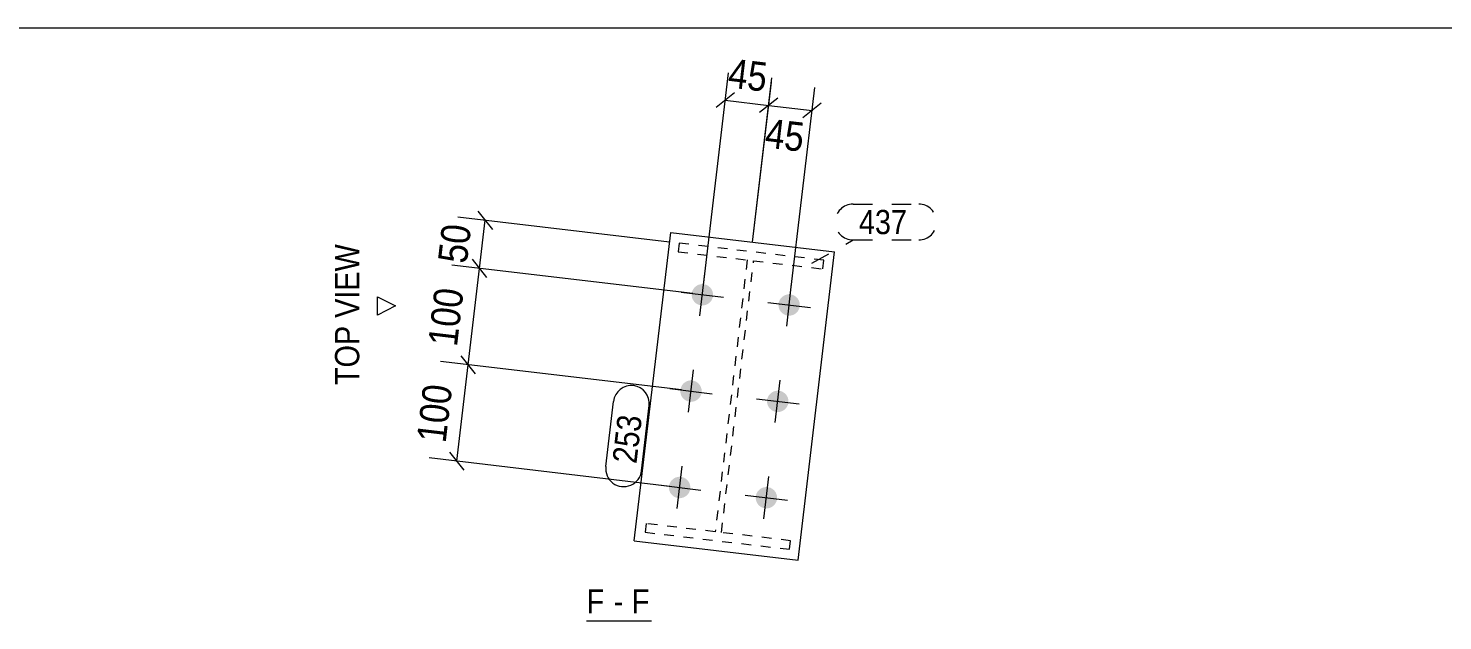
# Model space of a CAD drawing. Header units: millimetres. Extents: x 2 to 825, y 1 to 579.
# Drawn here: x 488.9 to 634.6, y 517.9 to 579 of the extents above; entities that cross this region are included whole.
import ezdxf

# ---------------------------------------------------------------- set-up
doc = ezdxf.new("R2010")
doc.units = ezdxf.units.MM
for name, pattern in [('XKITLINE00', [0]), ('XKITLINE01', [4, 1, -1, 1, -1]), ('XKITLINE02', [4, 2, -2]), ('XKITLINE03', [6, 3, -1, 1, -1])]:
    doc.linetypes.add(name, pattern=pattern)
for name, color, linetype, lineweight in [('Bolt', 3, 'Continuous', 0), ('Dimensions', 7, 'Continuous', 0), ('DrawingSheet', 5, 'Continuous', 0), ('OtherObjectType', 7, 'Continuous', 0), ('Part', 2, 'Continuous', 0), ('PartMark', 7, 'Continuous', 0)]:
    doc.layers.add(name, color=color, linetype=linetype, lineweight=lineweight)
doc.styles.add('ARIAL', font='ARIAL.TTF')

# ---------------------------------------------------------------- blocks, each defined once
blk = doc.blocks.new('*A113')
at = {"layer": 'Bolt'}
for points in [[(557.27, 551.69), (557.27, 551.72), (557.28, 551.74), (557.28, 551.77), (557.29, 551.8), (557.29, 551.82), (557.3, 551.85), (557.31, 551.87), (557.32, 551.9), (557.33, 551.92), (557.34, 551.95), (557.35, 551.97), (557.36, 552), (557.37, 552.02), (557.38, 552.05), (557.4, 552.07), (557.41, 552.09), (557.42, 552.12), (557.44, 552.14), (557.45, 552.16), (557.47, 552.18), (557.49, 552.21), (557.5, 552.23), (557.52, 552.25), (557.54, 552.27), (557.56, 552.29), (557.57, 552.31), (557.59, 552.33), (557.61, 552.34), (557.63, 552.36), (557.65, 552.38), (557.67, 552.4), (557.7, 552.41), (557.72, 552.43), (557.74, 552.44), (557.76, 552.46), (557.79, 552.47), (557.81, 552.49), (557.83, 552.5), (557.86, 552.51), (557.88, 552.53), (557.9, 552.54), (557.93, 552.55), (557.95, 552.56), (557.98, 552.57), (558.01, 552.58), (558.03, 552.58), (558.06, 552.59), (558.08, 552.6), (558.11, 552.61), (558.14, 552.61), (558.16, 552.62), (558.19, 552.62), (558.22, 552.62), (558.24, 552.63), (558.27, 552.63), (558.3, 552.63), (558.32, 552.63), (558.35, 552.63), (558.38, 552.63), (558.4, 552.63), (558.43, 552.63), (558.46, 552.63), (558.48, 552.63), (558.51, 552.62), (558.54, 552.62), (558.56, 552.61), (558.59, 552.61), (558.62, 552.6), (558.64, 552.6), (558.67, 552.59), (558.7, 552.58), (558.72, 552.57), (558.75, 552.56), (558.77, 552.55), (558.8, 552.54), (558.82, 552.53), (558.85, 552.52), (558.87, 552.51), (558.89, 552.49), (558.92, 552.48), (558.94, 552.47), (558.96, 552.45), (558.98, 552.44), (559.01, 552.42), (559.03, 552.4), (559.05, 552.39), (559.07, 552.37), (559.09, 552.35), (559.11, 552.33), (559.13, 552.32), (559.15, 552.3), (559.17, 552.28), (559.18, 552.26), (559.2, 552.24), (559.22, 552.21), (559.24, 552.19), (559.25, 552.17), (559.27, 552.15), (559.28, 552.13), (559.3, 552.1), (559.31, 552.08), (559.32, 552.06), (559.34, 552.03), (559.35, 552.01), (559.36, 551.98), (559.37, 551.96), (559.38, 551.93), (559.39, 551.91), (559.4, 551.88), (559.41, 551.86), (559.41, 551.83), (559.42, 551.81), (559.43, 551.78), (559.43, 551.75), (559.44, 551.73), (559.44, 551.7), (559.45, 551.67), (559.45, 551.65), (559.45, 551.62), (559.45, 551.59), (559.46, 551.57), (559.46, 551.54), (559.46, 551.51), (559.45, 551.49), (559.45, 551.46), (559.45, 551.43), (559.45, 551.4), (559.44, 551.38), (559.44, 551.35), (559.44, 551.32), (559.43, 551.3), (559.42, 551.27), (559.42, 551.25), (559.41, 551.22), (559.4, 551.19), (559.39, 551.17), (559.38, 551.14), (559.37, 551.12), (559.36, 551.09), (559.35, 551.07), (559.34, 551.04), (559.33, 551.02), (559.32, 551), (559.3, 550.97), (559.29, 550.95), (559.27, 550.93), (559.26, 550.9), (559.24, 550.88), (559.23, 550.86), (559.21, 550.84), (559.19, 550.82), (559.17, 550.8), (559.16, 550.78), (559.14, 550.76), (559.12, 550.74), (559.1, 550.72), (559.08, 550.7), (559.06, 550.69), (559.04, 550.67), (559.02, 550.65), (558.99, 550.64), (558.97, 550.62), (558.95, 550.61), (558.93, 550.59), (558.9, 550.58), (558.88, 550.57), (558.86, 550.55), (558.83, 550.54), (558.81, 550.53), (558.78, 550.52), (558.76, 550.51), (558.73, 550.5), (558.71, 550.49), (558.68, 550.48), (558.65, 550.47), (558.63, 550.47), (558.6, 550.46), (558.58, 550.46), (558.55, 550.45), (558.52, 550.45), (558.5, 550.44), (558.47, 550.44), (558.44, 550.44), (558.42, 550.44), (558.39, 550.43), (558.36, 550.43), (558.33, 550.43), (558.31, 550.43), (558.28, 550.44), (558.25, 550.44), (558.23, 550.44), (558.2, 550.44), (558.17, 550.45), (558.15, 550.45), (558.12, 550.46), (558.09, 550.47), (558.07, 550.47), (558.04, 550.48), (558.02, 550.49), (557.99, 550.5), (557.97, 550.51), (557.94, 550.52), (557.92, 550.53), (557.89, 550.54), (557.87, 550.55), (557.84, 550.56), (557.82, 550.57), (557.8, 550.59), (557.77, 550.6), (557.75, 550.62), (557.73, 550.63), (557.71, 550.65), (557.68, 550.66), (557.66, 550.68), (557.64, 550.7), (557.62, 550.71), (557.6, 550.73), (557.58, 550.75), (557.56, 550.77), (557.54, 550.79), (557.53, 550.81), (557.51, 550.83), (557.49, 550.85), (557.48, 550.87), (557.46, 550.9), (557.44, 550.92), (557.43, 550.94), (557.42, 550.96), (557.4, 550.99), (557.39, 551.01), (557.38, 551.03), (557.36, 551.06), (557.35, 551.08), (557.34, 551.11), (557.33, 551.13), (557.32, 551.16), (557.31, 551.18), (557.3, 551.21), (557.3, 551.23), (557.29, 551.26), (557.28, 551.29), (557.28, 551.31), (557.27, 551.34), (557.27, 551.37), (557.26, 551.39), (557.26, 551.42), (557.26, 551.45), (557.26, 551.47), (557.26, 551.5), (557.26, 551.53), (557.26, 551.55), (557.26, 551.58), (557.26, 551.61), (557.26, 551.64), (557.26, 551.66)], [(566.2, 550.63), (566.21, 550.66), (566.21, 550.69), (566.22, 550.71), (566.23, 550.74), (566.23, 550.77), (566.24, 550.79), (566.25, 550.82), (566.26, 550.84), (566.27, 550.87), (566.28, 550.89), (566.29, 550.92), (566.3, 550.94), (566.31, 550.97), (566.32, 550.99), (566.33, 551.02), (566.35, 551.04), (566.36, 551.06), (566.38, 551.09), (566.39, 551.11), (566.41, 551.13), (566.42, 551.15), (566.44, 551.17), (566.46, 551.19), (566.47, 551.21), (566.49, 551.23), (566.51, 551.25), (566.53, 551.27), (566.55, 551.29), (566.57, 551.31), (566.59, 551.33), (566.61, 551.34), (566.63, 551.36), (566.66, 551.37), (566.68, 551.39), (566.7, 551.4), (566.72, 551.42), (566.75, 551.43), (566.77, 551.45), (566.79, 551.46), (566.82, 551.47), (566.84, 551.48), (566.87, 551.49), (566.89, 551.5), (566.92, 551.51), (566.94, 551.52), (566.97, 551.53), (566.99, 551.54), (567.02, 551.54), (567.05, 551.55), (567.07, 551.56), (567.1, 551.56), (567.13, 551.57), (567.15, 551.57), (567.18, 551.57), (567.21, 551.58), (567.23, 551.58), (567.26, 551.58), (567.29, 551.58), (567.32, 551.58), (567.34, 551.58), (567.37, 551.58), (567.4, 551.57), (567.42, 551.57), (567.45, 551.57), (567.48, 551.56), (567.5, 551.56), (567.53, 551.55), (567.56, 551.55), (567.58, 551.54), (567.61, 551.53), (567.63, 551.53), (567.66, 551.52), (567.68, 551.51), (567.71, 551.5), (567.73, 551.49), (567.76, 551.48), (567.78, 551.46), (567.81, 551.45), (567.83, 551.44), (567.85, 551.43), (567.88, 551.41), (567.9, 551.4), (567.92, 551.38), (567.94, 551.37), (567.97, 551.35), (567.99, 551.33), (568.01, 551.32), (568.03, 551.3), (568.05, 551.28), (568.07, 551.26), (568.09, 551.24), (568.1, 551.22), (568.12, 551.2), (568.14, 551.18), (568.16, 551.16), (568.17, 551.14), (568.19, 551.12), (568.21, 551.09), (568.22, 551.07), (568.23, 551.05), (568.25, 551.03), (568.26, 551), (568.27, 550.98), (568.29, 550.95), (568.3, 550.93), (568.31, 550.91), (568.32, 550.88), (568.33, 550.85), (568.34, 550.83), (568.34, 550.8), (568.35, 550.78), (568.36, 550.75), (568.37, 550.73), (568.37, 550.7), (568.38, 550.67), (568.38, 550.65), (568.38, 550.62), (568.39, 550.59), (568.39, 550.57), (568.39, 550.54), (568.39, 550.51), (568.39, 550.48), (568.39, 550.46), (568.39, 550.43), (568.39, 550.4), (568.39, 550.38), (568.39, 550.35), (568.38, 550.32), (568.38, 550.3), (568.37, 550.27), (568.37, 550.24), (568.36, 550.22), (568.36, 550.19), (568.35, 550.16), (568.34, 550.14), (568.33, 550.11), (568.32, 550.09), (568.31, 550.06), (568.3, 550.04), (568.29, 550.01), (568.28, 549.99), (568.27, 549.97), (568.25, 549.94), (568.24, 549.92), (568.23, 549.9), (568.21, 549.87), (568.2, 549.85), (568.18, 549.83), (568.16, 549.81), (568.15, 549.79), (568.13, 549.76), (568.11, 549.74), (568.09, 549.72), (568.08, 549.71), (568.06, 549.69), (568.04, 549.67), (568.02, 549.65), (568, 549.63), (567.98, 549.62), (567.95, 549.6), (567.93, 549.58), (567.91, 549.57), (567.89, 549.55), (567.86, 549.54), (567.84, 549.52), (567.82, 549.51), (567.79, 549.5), (567.77, 549.49), (567.74, 549.48), (567.72, 549.46), (567.7, 549.45), (567.67, 549.45), (567.64, 549.44), (567.62, 549.43), (567.59, 549.42), (567.57, 549.41), (567.54, 549.41), (567.51, 549.4), (567.49, 549.4), (567.46, 549.39), (567.43, 549.39), (567.41, 549.38), (567.38, 549.38), (567.35, 549.38), (567.33, 549.38), (567.3, 549.38), (567.27, 549.38), (567.25, 549.38), (567.22, 549.38), (567.19, 549.38), (567.16, 549.39), (567.14, 549.39), (567.11, 549.39), (567.08, 549.4), (567.06, 549.4), (567.03, 549.41), (567.01, 549.42), (566.98, 549.42), (566.95, 549.43), (566.93, 549.44), (566.9, 549.45), (566.88, 549.46), (566.85, 549.47), (566.83, 549.48), (566.8, 549.49), (566.78, 549.51), (566.76, 549.52), (566.73, 549.53), (566.71, 549.55), (566.69, 549.56), (566.67, 549.58), (566.64, 549.59), (566.62, 549.61), (566.6, 549.62), (566.58, 549.64), (566.56, 549.66), (566.54, 549.68), (566.52, 549.7), (566.5, 549.72), (566.48, 549.74), (566.46, 549.76), (566.45, 549.78), (566.43, 549.8), (566.41, 549.82), (566.4, 549.84), (566.38, 549.86), (566.37, 549.89), (566.35, 549.91), (566.34, 549.93), (566.33, 549.96), (566.31, 549.98), (566.3, 550), (566.29, 550.03), (566.28, 550.05), (566.27, 550.08), (566.26, 550.1), (566.25, 550.13), (566.24, 550.15), (566.24, 550.18), (566.23, 550.21), (566.22, 550.23), (566.22, 550.26), (566.21, 550.29), (566.21, 550.31), (566.2, 550.34), (566.2, 550.37), (566.2, 550.39), (566.2, 550.42), (566.19, 550.45), (566.19, 550.47), (566.19, 550.5), (566.19, 550.53), (566.2, 550.55), (566.2, 550.58), (566.2, 550.61)], [(556.09, 541.76), (556.1, 541.78), (556.1, 541.81), (556.11, 541.84), (556.12, 541.86), (556.12, 541.89), (556.13, 541.92), (556.14, 541.94), (556.15, 541.97), (556.16, 541.99), (556.17, 542.02), (556.18, 542.04), (556.19, 542.07), (556.2, 542.09), (556.21, 542.12), (556.22, 542.14), (556.24, 542.16), (556.25, 542.19), (556.27, 542.21), (556.28, 542.23), (556.3, 542.25), (556.31, 542.27), (556.33, 542.3), (556.35, 542.32), (556.36, 542.34), (556.38, 542.36), (556.4, 542.38), (556.42, 542.4), (556.44, 542.41), (556.46, 542.43), (556.48, 542.45), (556.5, 542.47), (556.52, 542.48), (556.55, 542.5), (556.57, 542.51), (556.59, 542.53), (556.61, 542.54), (556.64, 542.56), (556.66, 542.57), (556.68, 542.58), (556.71, 542.59), (556.73, 542.61), (556.76, 542.62), (556.78, 542.63), (556.81, 542.64), (556.83, 542.65), (556.86, 542.65), (556.88, 542.66), (556.91, 542.67), (556.94, 542.67), (556.96, 542.68), (556.99, 542.69), (557.02, 542.69), (557.04, 542.69), (557.07, 542.7), (557.1, 542.7), (557.12, 542.7), (557.15, 542.7), (557.18, 542.7), (557.21, 542.7), (557.23, 542.7), (557.26, 542.7), (557.29, 542.7), (557.31, 542.69), (557.34, 542.69), (557.37, 542.69), (557.39, 542.68), (557.42, 542.68), (557.45, 542.67), (557.47, 542.66), (557.5, 542.66), (557.52, 542.65), (557.55, 542.64), (557.57, 542.63), (557.6, 542.62), (557.62, 542.61), (557.65, 542.6), (557.67, 542.59), (557.7, 542.58), (557.72, 542.56), (557.74, 542.55), (557.77, 542.53), (557.79, 542.52), (557.81, 542.51), (557.83, 542.49), (557.86, 542.47), (557.88, 542.46), (557.9, 542.44), (557.92, 542.42), (557.94, 542.4), (557.96, 542.38), (557.98, 542.37), (558, 542.35), (558.01, 542.33), (558.03, 542.3), (558.05, 542.28), (558.06, 542.26), (558.08, 542.24), (558.1, 542.22), (558.11, 542.2), (558.12, 542.17), (558.14, 542.15), (558.15, 542.13), (558.16, 542.1), (558.18, 542.08), (558.19, 542.05), (558.2, 542.03), (558.21, 542), (558.22, 541.98), (558.23, 541.95), (558.23, 541.93), (558.24, 541.9), (558.25, 541.88), (558.26, 541.85), (558.26, 541.82), (558.27, 541.8), (558.27, 541.77), (558.27, 541.74), (558.28, 541.72), (558.28, 541.69), (558.28, 541.66), (558.28, 541.64), (558.28, 541.61), (558.28, 541.58), (558.28, 541.55), (558.28, 541.53), (558.28, 541.5), (558.28, 541.47), (558.27, 541.45), (558.27, 541.42), (558.26, 541.39), (558.26, 541.37), (558.25, 541.34), (558.25, 541.31), (558.24, 541.29), (558.23, 541.26), (558.22, 541.24), (558.21, 541.21), (558.2, 541.19), (558.19, 541.16), (558.18, 541.14), (558.17, 541.11), (558.16, 541.09), (558.14, 541.07), (558.13, 541.04), (558.12, 541.02), (558.1, 541), (558.09, 540.97), (558.07, 540.95), (558.05, 540.93), (558.04, 540.91), (558.02, 540.89), (558, 540.87), (557.98, 540.85), (557.97, 540.83), (557.95, 540.81), (557.93, 540.79), (557.91, 540.77), (557.89, 540.76), (557.87, 540.74), (557.84, 540.72), (557.82, 540.71), (557.8, 540.69), (557.78, 540.68), (557.75, 540.66), (557.73, 540.65), (557.71, 540.64), (557.68, 540.62), (557.66, 540.61), (557.63, 540.6), (557.61, 540.59), (557.59, 540.58), (557.56, 540.57), (557.53, 540.56), (557.51, 540.55), (557.48, 540.54), (557.46, 540.54), (557.43, 540.53), (557.4, 540.52), (557.38, 540.52), (557.35, 540.52), (557.32, 540.51), (557.3, 540.51), (557.27, 540.51), (557.24, 540.5), (557.22, 540.5), (557.19, 540.5), (557.16, 540.5), (557.14, 540.5), (557.11, 540.51), (557.08, 540.51), (557.05, 540.51), (557.03, 540.51), (557, 540.52), (556.97, 540.52), (556.95, 540.53), (556.92, 540.53), (556.9, 540.54), (556.87, 540.55), (556.84, 540.56), (556.82, 540.56), (556.79, 540.57), (556.77, 540.58), (556.74, 540.59), (556.72, 540.61), (556.69, 540.62), (556.67, 540.63), (556.65, 540.64), (556.62, 540.66), (556.6, 540.67), (556.58, 540.68), (556.56, 540.7), (556.53, 540.72), (556.51, 540.73), (556.49, 540.75), (556.47, 540.77), (556.45, 540.78), (556.43, 540.8), (556.41, 540.82), (556.39, 540.84), (556.37, 540.86), (556.35, 540.88), (556.34, 540.9), (556.32, 540.92), (556.3, 540.94), (556.29, 540.96), (556.27, 540.99), (556.26, 541.01), (556.24, 541.03), (556.23, 541.06), (556.22, 541.08), (556.2, 541.1), (556.19, 541.13), (556.18, 541.15), (556.17, 541.18), (556.16, 541.2), (556.15, 541.23), (556.14, 541.25), (556.13, 541.28), (556.13, 541.3), (556.12, 541.33), (556.11, 541.36), (556.11, 541.38), (556.1, 541.41), (556.1, 541.44), (556.09, 541.46), (556.09, 541.49), (556.09, 541.52), (556.09, 541.54), (556.08, 541.57), (556.08, 541.6), (556.08, 541.62), (556.08, 541.65), (556.09, 541.68), (556.09, 541.7), (556.09, 541.73)], [(565.03, 540.7), (565.04, 540.73), (565.04, 540.76), (565.05, 540.78), (565.05, 540.81), (565.06, 540.84), (565.07, 540.86), (565.08, 540.89), (565.08, 540.91), (565.09, 540.94), (565.1, 540.96), (565.11, 540.99), (565.12, 541.01), (565.14, 541.04), (565.15, 541.06), (565.16, 541.08), (565.18, 541.11), (565.19, 541.13), (565.2, 541.15), (565.22, 541.18), (565.23, 541.2), (565.25, 541.22), (565.27, 541.24), (565.29, 541.26), (565.3, 541.28), (565.32, 541.3), (565.34, 541.32), (565.36, 541.34), (565.38, 541.36), (565.4, 541.38), (565.42, 541.39), (565.44, 541.41), (565.46, 541.43), (565.48, 541.44), (565.51, 541.46), (565.53, 541.47), (565.55, 541.49), (565.57, 541.5), (565.6, 541.52), (565.62, 541.53), (565.65, 541.54), (565.67, 541.55), (565.7, 541.56), (565.72, 541.57), (565.75, 541.58), (565.77, 541.59), (565.8, 541.6), (565.82, 541.61), (565.85, 541.61), (565.88, 541.62), (565.9, 541.63), (565.93, 541.63), (565.95, 541.63), (565.98, 541.64), (566.01, 541.64), (566.04, 541.64), (566.06, 541.65), (566.09, 541.65), (566.12, 541.65), (566.14, 541.65), (566.17, 541.65), (566.2, 541.65), (566.22, 541.64), (566.25, 541.64), (566.28, 541.64), (566.3, 541.63), (566.33, 541.63), (566.36, 541.62), (566.38, 541.62), (566.41, 541.61), (566.44, 541.6), (566.46, 541.59), (566.49, 541.59), (566.51, 541.58), (566.54, 541.57), (566.56, 541.56), (566.59, 541.54), (566.61, 541.53), (566.64, 541.52), (566.66, 541.51), (566.68, 541.49), (566.71, 541.48), (566.73, 541.47), (566.75, 541.45), (566.77, 541.43), (566.79, 541.42), (566.82, 541.4), (566.84, 541.38), (566.86, 541.37), (566.88, 541.35), (566.9, 541.33), (566.91, 541.31), (566.93, 541.29), (566.95, 541.27), (566.97, 541.25), (566.99, 541.23), (567, 541.21), (567.02, 541.19), (567.03, 541.16), (567.05, 541.14), (567.06, 541.12), (567.08, 541.09), (567.09, 541.07), (567.1, 541.05), (567.11, 541.02), (567.13, 541), (567.14, 540.97), (567.15, 540.95), (567.16, 540.92), (567.16, 540.9), (567.17, 540.87), (567.18, 540.85), (567.19, 540.82), (567.19, 540.79), (567.2, 540.77), (567.2, 540.74), (567.21, 540.71), (567.21, 540.69), (567.22, 540.66), (567.22, 540.63), (567.22, 540.61), (567.22, 540.58), (567.22, 540.55), (567.22, 540.53), (567.22, 540.5), (567.22, 540.47), (567.22, 540.45), (567.21, 540.42), (567.21, 540.39), (567.21, 540.37), (567.2, 540.34), (567.2, 540.31), (567.19, 540.29), (567.18, 540.26), (567.18, 540.23), (567.17, 540.21), (567.16, 540.18), (567.15, 540.16), (567.14, 540.13), (567.13, 540.11), (567.12, 540.08), (567.11, 540.06), (567.09, 540.03), (567.08, 540.01), (567.07, 539.99), (567.05, 539.96), (567.04, 539.94), (567.02, 539.92), (567.01, 539.9), (566.99, 539.88), (566.98, 539.85), (566.96, 539.83), (566.94, 539.81), (566.92, 539.79), (566.9, 539.77), (566.88, 539.75), (566.86, 539.74), (566.84, 539.72), (566.82, 539.7), (566.8, 539.68), (566.78, 539.67), (566.76, 539.65), (566.74, 539.64), (566.72, 539.62), (566.69, 539.61), (566.67, 539.59), (566.65, 539.58), (566.62, 539.57), (566.6, 539.56), (566.57, 539.54), (566.55, 539.53), (566.52, 539.52), (566.5, 539.51), (566.47, 539.51), (566.45, 539.5), (566.42, 539.49), (566.39, 539.48), (566.37, 539.48), (566.34, 539.47), (566.32, 539.46), (566.29, 539.46), (566.26, 539.46), (566.24, 539.45), (566.21, 539.45), (566.18, 539.45), (566.15, 539.45), (566.13, 539.45), (566.1, 539.45), (566.07, 539.45), (566.05, 539.45), (566.02, 539.45), (565.99, 539.46), (565.97, 539.46), (565.94, 539.46), (565.91, 539.47), (565.89, 539.47), (565.86, 539.48), (565.83, 539.49), (565.81, 539.49), (565.78, 539.5), (565.76, 539.51), (565.73, 539.52), (565.71, 539.53), (565.68, 539.54), (565.66, 539.55), (565.63, 539.56), (565.61, 539.57), (565.58, 539.59), (565.56, 539.6), (565.54, 539.62), (565.52, 539.63), (565.49, 539.65), (565.47, 539.66), (565.45, 539.68), (565.43, 539.69), (565.41, 539.71), (565.39, 539.73), (565.37, 539.75), (565.35, 539.77), (565.33, 539.79), (565.31, 539.8), (565.29, 539.82), (565.28, 539.85), (565.26, 539.87), (565.24, 539.89), (565.23, 539.91), (565.21, 539.93), (565.2, 539.95), (565.18, 539.98), (565.17, 540), (565.15, 540.02), (565.14, 540.05), (565.13, 540.07), (565.12, 540.1), (565.11, 540.12), (565.1, 540.15), (565.09, 540.17), (565.08, 540.2), (565.07, 540.22), (565.06, 540.25), (565.06, 540.27), (565.05, 540.3), (565.04, 540.33), (565.04, 540.35), (565.03, 540.38), (565.03, 540.41), (565.03, 540.43), (565.03, 540.46), (565.02, 540.49), (565.02, 540.51), (565.02, 540.54), (565.02, 540.57), (565.02, 540.6), (565.02, 540.62), (565.03, 540.65), (565.03, 540.68)], [(554.92, 531.83), (554.93, 531.85), (554.93, 531.88), (554.94, 531.91), (554.94, 531.93), (554.95, 531.96), (554.96, 531.99), (554.97, 532.01), (554.97, 532.04), (554.98, 532.06), (554.99, 532.09), (555, 532.11), (555.02, 532.14), (555.03, 532.16), (555.04, 532.18), (555.05, 532.21), (555.07, 532.23), (555.08, 532.25), (555.09, 532.28), (555.11, 532.3), (555.12, 532.32), (555.14, 532.34), (555.16, 532.36), (555.18, 532.39), (555.19, 532.41), (555.21, 532.43), (555.23, 532.45), (555.25, 532.46), (555.27, 532.48), (555.29, 532.5), (555.31, 532.52), (555.33, 532.54), (555.35, 532.55), (555.37, 532.57), (555.4, 532.58), (555.42, 532.6), (555.44, 532.61), (555.46, 532.63), (555.49, 532.64), (555.51, 532.65), (555.54, 532.66), (555.56, 532.67), (555.59, 532.69), (555.61, 532.7), (555.64, 532.71), (555.66, 532.71), (555.69, 532.72), (555.71, 532.73), (555.74, 532.74), (555.77, 532.74), (555.79, 532.75), (555.82, 532.75), (555.84, 532.76), (555.87, 532.76), (555.9, 532.77), (555.93, 532.77), (555.95, 532.77), (555.98, 532.77), (556.01, 532.77), (556.03, 532.77), (556.06, 532.77), (556.09, 532.77), (556.11, 532.77), (556.14, 532.76), (556.17, 532.76), (556.19, 532.76), (556.22, 532.75), (556.25, 532.75), (556.27, 532.74), (556.3, 532.73), (556.33, 532.73), (556.35, 532.72), (556.38, 532.71), (556.4, 532.7), (556.43, 532.69), (556.45, 532.68), (556.48, 532.67), (556.5, 532.66), (556.53, 532.64), (556.55, 532.63), (556.57, 532.62), (556.6, 532.6), (556.62, 532.59), (556.64, 532.57), (556.66, 532.56), (556.68, 532.54), (556.71, 532.53), (556.73, 532.51), (556.75, 532.49), (556.77, 532.47), (556.79, 532.45), (556.8, 532.43), (556.82, 532.41), (556.84, 532.39), (556.86, 532.37), (556.88, 532.35), (556.89, 532.33), (556.91, 532.31), (556.92, 532.29), (556.94, 532.26), (556.95, 532.24), (556.97, 532.22), (556.98, 532.2), (556.99, 532.17), (557, 532.15), (557.02, 532.12), (557.03, 532.1), (557.04, 532.07), (557.05, 532.05), (557.05, 532.02), (557.06, 532), (557.07, 531.97), (557.08, 531.94), (557.08, 531.92), (557.09, 531.89), (557.09, 531.87), (557.1, 531.84), (557.1, 531.81), (557.11, 531.78), (557.11, 531.76), (557.11, 531.73), (557.11, 531.7), (557.11, 531.68), (557.11, 531.65), (557.11, 531.62), (557.11, 531.6), (557.11, 531.57), (557.1, 531.54), (557.1, 531.52), (557.1, 531.49), (557.09, 531.46), (557.09, 531.44), (557.08, 531.41), (557.07, 531.38), (557.07, 531.36), (557.06, 531.33), (557.05, 531.31), (557.04, 531.28), (557.03, 531.26), (557.02, 531.23), (557.01, 531.21), (557, 531.18), (556.98, 531.16), (556.97, 531.13), (556.96, 531.11), (556.94, 531.09), (556.93, 531.07), (556.91, 531.04), (556.9, 531.02), (556.88, 531), (556.87, 530.98), (556.85, 530.96), (556.83, 530.94), (556.81, 530.92), (556.79, 530.9), (556.77, 530.88), (556.75, 530.86), (556.73, 530.84), (556.71, 530.82), (556.69, 530.81), (556.67, 530.79), (556.65, 530.78), (556.63, 530.76), (556.61, 530.75), (556.58, 530.73), (556.56, 530.72), (556.54, 530.7), (556.51, 530.69), (556.49, 530.68), (556.46, 530.67), (556.44, 530.66), (556.41, 530.65), (556.39, 530.64), (556.36, 530.63), (556.34, 530.62), (556.31, 530.61), (556.28, 530.61), (556.26, 530.6), (556.23, 530.59), (556.21, 530.59), (556.18, 530.58), (556.15, 530.58), (556.13, 530.58), (556.1, 530.57), (556.07, 530.57), (556.04, 530.57), (556.02, 530.57), (555.99, 530.57), (555.96, 530.57), (555.94, 530.57), (555.91, 530.58), (555.88, 530.58), (555.86, 530.58), (555.83, 530.59), (555.8, 530.59), (555.78, 530.6), (555.75, 530.6), (555.72, 530.61), (555.7, 530.62), (555.67, 530.63), (555.65, 530.63), (555.62, 530.64), (555.6, 530.65), (555.57, 530.66), (555.55, 530.67), (555.52, 530.69), (555.5, 530.7), (555.47, 530.71), (555.45, 530.72), (555.43, 530.74), (555.41, 530.75), (555.38, 530.77), (555.36, 530.78), (555.34, 530.8), (555.32, 530.82), (555.3, 530.83), (555.28, 530.85), (555.26, 530.87), (555.24, 530.89), (555.22, 530.91), (555.2, 530.93), (555.18, 530.95), (555.17, 530.97), (555.15, 530.99), (555.13, 531.01), (555.12, 531.03), (555.1, 531.06), (555.09, 531.08), (555.07, 531.1), (555.06, 531.12), (555.04, 531.15), (555.03, 531.17), (555.02, 531.2), (555.01, 531.22), (555, 531.25), (554.99, 531.27), (554.98, 531.3), (554.97, 531.32), (554.96, 531.35), (554.95, 531.37), (554.95, 531.4), (554.94, 531.42), (554.93, 531.45), (554.93, 531.48), (554.92, 531.5), (554.92, 531.53), (554.92, 531.56), (554.92, 531.58), (554.91, 531.61), (554.91, 531.64), (554.91, 531.67), (554.91, 531.69), (554.91, 531.72), (554.91, 531.75), (554.92, 531.77), (554.92, 531.8)], [(563.86, 530.77), (563.87, 530.8), (563.87, 530.83), (563.88, 530.85), (563.88, 530.88), (563.89, 530.9), (563.9, 530.93), (563.9, 530.96), (563.91, 530.98), (563.92, 531.01), (563.93, 531.03), (563.94, 531.06), (563.95, 531.08), (563.96, 531.11), (563.98, 531.13), (563.99, 531.15), (564, 531.18), (564.02, 531.2), (564.03, 531.22), (564.05, 531.25), (564.06, 531.27), (564.08, 531.29), (564.1, 531.31), (564.11, 531.33), (564.13, 531.35), (564.15, 531.37), (564.17, 531.39), (564.19, 531.41), (564.21, 531.43), (564.23, 531.45), (564.25, 531.46), (564.27, 531.48), (564.29, 531.5), (564.31, 531.51), (564.33, 531.53), (564.36, 531.54), (564.38, 531.56), (564.4, 531.57), (564.43, 531.58), (564.45, 531.6), (564.47, 531.61), (564.5, 531.62), (564.52, 531.63), (564.55, 531.64), (564.57, 531.65), (564.6, 531.66), (564.62, 531.67), (564.65, 531.68), (564.68, 531.68), (564.7, 531.69), (564.73, 531.69), (564.76, 531.7), (564.78, 531.7), (564.81, 531.71), (564.84, 531.71), (564.86, 531.71), (564.89, 531.71), (564.92, 531.72), (564.94, 531.72), (564.97, 531.72), (565, 531.72), (565.02, 531.71), (565.05, 531.71), (565.08, 531.71), (565.11, 531.71), (565.13, 531.7), (565.16, 531.7), (565.19, 531.69), (565.21, 531.69), (565.24, 531.68), (565.26, 531.67), (565.29, 531.66), (565.31, 531.65), (565.34, 531.64), (565.37, 531.64), (565.39, 531.62), (565.41, 531.61), (565.44, 531.6), (565.46, 531.59), (565.49, 531.58), (565.51, 531.56), (565.53, 531.55), (565.56, 531.53), (565.58, 531.52), (565.6, 531.5), (565.62, 531.49), (565.64, 531.47), (565.66, 531.45), (565.68, 531.44), (565.7, 531.42), (565.72, 531.4), (565.74, 531.38), (565.76, 531.36), (565.78, 531.34), (565.8, 531.32), (565.81, 531.3), (565.83, 531.28), (565.85, 531.25), (565.86, 531.23), (565.88, 531.21), (565.89, 531.19), (565.9, 531.16), (565.92, 531.14), (565.93, 531.12), (565.94, 531.09), (565.95, 531.07), (565.96, 531.04), (565.97, 531.02), (565.98, 530.99), (565.99, 530.97), (566, 530.94), (566.01, 530.92), (566.02, 530.89), (566.02, 530.86), (566.03, 530.84), (566.03, 530.81), (566.04, 530.78), (566.04, 530.76), (566.04, 530.73), (566.05, 530.7), (566.05, 530.68), (566.05, 530.65), (566.05, 530.62), (566.05, 530.6), (566.05, 530.57), (566.05, 530.54), (566.05, 530.51), (566.04, 530.49), (566.04, 530.46), (566.03, 530.43), (566.03, 530.41), (566.02, 530.38), (566.02, 530.35), (566.01, 530.33), (566, 530.3), (566, 530.28), (565.99, 530.25), (565.98, 530.23), (565.97, 530.2), (565.96, 530.18), (565.95, 530.15), (565.93, 530.13), (565.92, 530.1), (565.91, 530.08), (565.9, 530.06), (565.88, 530.03), (565.87, 530.01), (565.85, 529.99), (565.84, 529.97), (565.82, 529.94), (565.8, 529.92), (565.79, 529.9), (565.77, 529.88), (565.75, 529.86), (565.73, 529.84), (565.71, 529.82), (565.69, 529.81), (565.67, 529.79), (565.65, 529.77), (565.63, 529.75), (565.61, 529.74), (565.59, 529.72), (565.57, 529.71), (565.54, 529.69), (565.52, 529.68), (565.5, 529.66), (565.47, 529.65), (565.45, 529.64), (565.43, 529.62), (565.4, 529.61), (565.38, 529.6), (565.35, 529.59), (565.33, 529.58), (565.3, 529.57), (565.27, 529.57), (565.25, 529.56), (565.22, 529.55), (565.2, 529.54), (565.17, 529.54), (565.14, 529.53), (565.12, 529.53), (565.09, 529.53), (565.06, 529.52), (565.04, 529.52), (565.01, 529.52), (564.98, 529.52), (564.96, 529.52), (564.93, 529.52), (564.9, 529.52), (564.87, 529.52), (564.85, 529.52), (564.82, 529.52), (564.79, 529.53), (564.77, 529.53), (564.74, 529.54), (564.71, 529.54), (564.69, 529.55), (564.66, 529.55), (564.64, 529.56), (564.61, 529.57), (564.58, 529.58), (564.56, 529.59), (564.53, 529.6), (564.51, 529.61), (564.48, 529.62), (564.46, 529.63), (564.44, 529.64), (564.41, 529.66), (564.39, 529.67), (564.37, 529.68), (564.34, 529.7), (564.32, 529.71), (564.3, 529.73), (564.28, 529.75), (564.26, 529.76), (564.24, 529.78), (564.22, 529.8), (564.2, 529.82), (564.18, 529.83), (564.16, 529.85), (564.14, 529.87), (564.12, 529.89), (564.1, 529.91), (564.09, 529.94), (564.07, 529.96), (564.05, 529.98), (564.04, 530), (564.02, 530.02), (564.01, 530.05), (564, 530.07), (563.98, 530.09), (563.97, 530.12), (563.96, 530.14), (563.95, 530.17), (563.94, 530.19), (563.93, 530.22), (563.92, 530.24), (563.91, 530.27), (563.9, 530.29), (563.89, 530.32), (563.88, 530.34), (563.88, 530.37), (563.87, 530.4), (563.87, 530.42), (563.86, 530.45), (563.86, 530.48), (563.86, 530.5), (563.85, 530.53), (563.85, 530.56), (563.85, 530.58), (563.85, 530.61), (563.85, 530.64), (563.85, 530.66), (563.85, 530.69), (563.85, 530.72), (563.86, 530.75)]]:
    blk.add_hatch(color=3, dxfattribs=at).paths.add_polyline_path(points, flags=17)
at = {"layer": 'Bolt', "color": 3, "linetype": 'XKITLINE00', "lineweight": 0}
for p, q in [((558.1, 549.35), (558.61, 553.72)), ((567.04, 548.29), (567.55, 552.66)), ((556.17, 551.79), (560.54, 551.28)), ((565.11, 550.74), (569.48, 550.22)), ((556.93, 539.42), (557.44, 543.79)), ((565.86, 538.36), (566.38, 542.73)), ((555, 541.86), (559.37, 541.34)), ((563.94, 540.81), (568.31, 540.29)), ((555.75, 529.49), (556.27, 533.86)), ((553.83, 531.93), (558.2, 531.41)), ((564.69, 528.43), (565.21, 532.8)), ((562.76, 530.87), (567.13, 530.36))]:
    blk.add_line(p, q, dxfattribs=at)
blk = doc.blocks.new('*A114')
at = {"layer": 'Part', "color": 7, "linetype": 'XKITLINE01', "lineweight": 0}
for p, q in [((555.96, 556.85), (555.86, 555.96)), ((570.86, 555.09), (555.96, 556.85)), ((555.86, 555.96), (562.98, 555.12)), ((562.98, 555.12), (559.68, 527.11)), ((560.32, 527.03), (563.63, 555.04)), ((563.63, 555.04), (570.75, 554.2)), ((570.75, 554.2), (570.86, 555.09)), ((552.55, 527.95), (552.45, 527.06)), ((559.68, 527.11), (552.55, 527.95)), ((552.45, 527.06), (567.34, 525.3)), ((567.45, 526.19), (560.32, 527.03)), ((567.34, 525.3), (567.45, 526.19))]:
    blk.add_line(p, q, dxfattribs=at)
at = {"layer": 'Part', "color": 7, "linetype": 'XKITLINE03', "lineweight": 0}
blk.add_line((561.65, 541.08), (561.65, 541.08), dxfattribs=at)
blk = doc.blocks.new('*A115')
at = {"layer": 'Part', "color": 2, "linetype": 'XKITLINE00', "lineweight": 0}
for p, q in [((551.34, 526.18), (555.09, 557.96)), ((555.09, 557.96), (571.97, 555.97)), ((568.22, 524.19), (571.97, 555.97)), ((551.34, 526.18), (568.22, 524.19))]:
    blk.add_line(p, q, dxfattribs=at)
blk = doc.blocks.new('*A143')
at = {"layer": 'DrawingSheet', "color": 5, "linetype": 'XKITLINE00', "lineweight": 0}
blk.add_line((825, 579), (5, 579), dxfattribs=at)
blk = doc.blocks.new('*A292')
at = {"layer": 'Dimensions', "color": 7, "linetype": 'XKITLINE00', "lineweight": 0}
for p, q in [((534.65, 555.19), (536.13, 553.3)), ((557.36, 551.65), (532.56, 554.58)), ((534.22, 544.31), (535.39, 554.24)), ((533.48, 545.25), (534.96, 543.37)), ((556.19, 541.72), (531.39, 544.65))]:
    blk.add_line(p, q, dxfattribs=at)
at = {"layer": 'Dimensions', "color": 3}
for p in [(535.39, 554.24), (534.22, 544.31)]:
    blk.add_point(p, dxfattribs=at)
at = {"layer": 'Dimensions', "color": 3, "style": 'ARIAL', "width": 0.85}
blk.add_text('100', height=3, rotation=83.268, dxfattribs=at).set_placement((533.07, 546.12))
blk = doc.blocks.new('*A293')
at = {"layer": 'Dimensions', "color": 7, "linetype": 'XKITLINE00', "lineweight": 0}
for p, q in [((533.48, 545.25), (534.96, 543.37)), ((556.19, 541.72), (531.39, 544.65)), ((533.05, 534.38), (534.22, 544.31)), ((532.3, 535.32), (533.79, 533.44)), ((555.02, 531.79), (530.22, 534.72))]:
    blk.add_line(p, q, dxfattribs=at)
at = {"layer": 'Dimensions', "color": 3}
for p in [(534.22, 544.31), (533.05, 534.38)]:
    blk.add_point(p, dxfattribs=at)
at = {"layer": 'Dimensions', "color": 3, "style": 'ARIAL', "width": 0.85}
blk.add_text('100', height=3, rotation=83.268, dxfattribs=at).set_placement((531.9, 536.19))
blk = doc.blocks.new('*A294')
at = {"layer": 'Dimensions', "color": 7, "linetype": 'XKITLINE00', "lineweight": 0}
for p, q in [((558.47, 552.53), (561.06, 574.41)), ((563.53, 556.96), (565.52, 573.89)), ((561.66, 572.33), (559.78, 570.84)), ((560.72, 571.58), (565.19, 571.05)), ((566.13, 571.8), (564.25, 570.31))]:
    blk.add_line(p, q, dxfattribs=at)
at = {"layer": 'Dimensions', "color": 3}
for p in [(560.72, 571.58), (565.19, 571.05)]:
    blk.add_point(p, dxfattribs=at)
at = {"layer": 'Dimensions', "color": 3, "style": 'ARIAL', "width": 0.85}
blk.add_text('45', height=3, rotation=-6.7323, dxfattribs=at).set_placement((560.9, 572.92))
blk = doc.blocks.new('*A295')
at = {"layer": 'Dimensions', "color": 7, "linetype": 'XKITLINE00', "lineweight": 0}
for p, q in [((563.53, 556.96), (565.47, 573.44)), ((567.41, 551.47), (569.94, 572.91)), ((566.13, 571.8), (564.25, 570.31)), ((570.6, 571.27), (568.72, 569.78)), ((565.19, 571.05), (569.66, 570.53))]:
    blk.add_line(p, q, dxfattribs=at)
at = {"layer": 'Dimensions', "color": 3}
for p in [(565.19, 571.05), (569.66, 570.53)]:
    blk.add_point(p, dxfattribs=at)
at = {"layer": 'Dimensions', "color": 3, "style": 'ARIAL', "width": 0.85}
blk.add_text('45', height=3, rotation=-6.7323, dxfattribs=at).set_placement((564.71, 566.73))
blk = doc.blocks.new('*A296')
at = {"layer": 'Dimensions', "color": 7, "linetype": 'XKITLINE00', "lineweight": 0}
for p, q in [((554.97, 556.97), (533.15, 559.54)), ((535.23, 560.15), (536.72, 558.27)), ((535.39, 554.24), (535.98, 559.21)), ((534.65, 555.19), (536.13, 553.3)), ((557.36, 551.65), (532.56, 554.58))]:
    blk.add_line(p, q, dxfattribs=at)
at = {"layer": 'Dimensions', "color": 3}
for p in [(535.98, 559.21), (535.39, 554.24)]:
    blk.add_point(p, dxfattribs=at)
at = {"layer": 'Dimensions', "color": 3, "style": 'ARIAL', "width": 0.85}
blk.add_text('50', height=3, rotation=83.268, dxfattribs=at).set_placement((534.08, 554.67))
blk = doc.blocks.new('*A297')
at = {"layer": 'PartMark', "color": 7, "linetype": 'XKITLINE00', "lineweight": 0}
for p, q in [((548.41, 533.83), (549.21, 540.54)), ((552.09, 533.39), (552.88, 540.11))]:
    blk.add_line(p, q, dxfattribs=at)
for centre, start, end in [((551.04, 540.33), 353.2695, 173.2695), ((550.25, 533.61), 173.2695, 353.2695)]:
    blk.add_arc(centre, 1.85, start, end, dxfattribs=at)
at = {"layer": 'PartMark', "color": 3, "style": 'ARIAL', "width": 0.85}
blk.add_text('253', height=2.5, rotation=83.268, dxfattribs=at).set_placement((551.56, 534.06))
blk = doc.blocks.new('*A298')
at = {"layer": 'PartMark', "color": 7, "linetype": 'XKITLINE02', "lineweight": 0}
for p, q in [((573.88, 560.88), (580.64, 560.88)), ((569.64, 554.78), (573.88, 557.18)), ((573.88, 557.18), (580.64, 557.18))]:
    blk.add_line(p, q, dxfattribs=at)
for centre, start, end in [((573.88, 559.03), 90, 270), ((580.64, 559.03), 270, 90)]:
    blk.add_arc(centre, 1.85, start, end, dxfattribs=at)
at = {"layer": 'PartMark', "color": 3, "style": 'ARIAL', "width": 0.85}
blk.add_text('437', height=2.5, dxfattribs=at).set_placement((574.48, 557.78))
blk = doc.blocks.new('*A299')
at = {"layer": 'OtherObjectType', "color": 7, "linetype": 'XKITLINE00', "lineweight": 0}
for p, q in [((524.88, 549.44), (524.88, 551.31)), ((524.88, 551.31), (526.76, 550.38)), ((526.76, 550.38), (524.88, 549.44)), ((526.76, 550.38), (526.76, 550.38)), ((546.43, 517.94), (553.11, 517.94))]:
    blk.add_line(p, q, dxfattribs=at)
at = {"layer": 'OtherObjectType', "color": 7, "style": 'ARIAL', "width": 0.85}
blk.add_text('TOP VIEW', height=2.5, rotation=90, dxfattribs=at).set_placement((523.01, 542.23))
for s, p in [('F', (546.43, 518.69)), ('F', (551.08, 518.69)), ('-', (549.22, 518.69))]:
    blk.add_text(s, height=2.5, dxfattribs=at).set_placement(p)

msp = doc.modelspace()

# ---------------------------------------------------------------- block references
at = {"lineweight": 0}
for name in ['*A143', '*A294', '*A295', '*A296', '*A298', '*A115', '*A114', '*A292', '*A113', '*A293', '*A297']:
    msp.add_blockref(name, (0, 0), dxfattribs=at)
at = {"layer": 'OtherObjectType', "lineweight": 0}
msp.add_blockref('*A299', (0, 0), dxfattribs=at)

doc.saveas('drawing.dxf')
